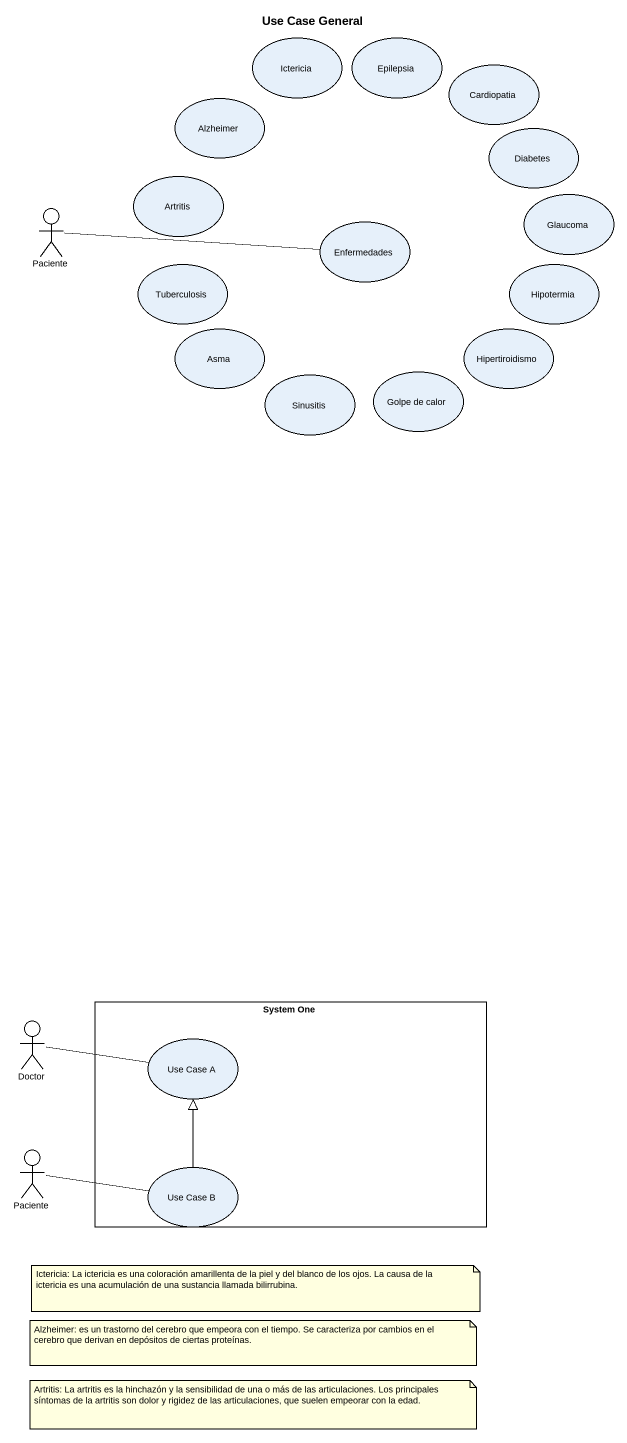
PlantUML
@startuml
title Use Case General
usecase Ictericia
usecase Epilepsia
usecase Cardiopatia
usecase Alzheimer
usecase Diabetes
actor Paciente
usecase Artritis
usecase Glaucoma
usecase Enfermedades
usecase Tuberculosis
usecase Hipotermia
usecase Asma
usecase Hipertiroidismo
usecase Sinusitis
usecase "Golpe de calor" as Golpe_de_calor
actor Doctor
rectangle "System One" as System_One {
  usecase "Use Case A" as Use_Case_A
  usecase "Use Case B" as Use_Case_B
}
actor "Paciente" as Paciente_2
Paciente -right- Enfermedades
Doctor -right- Use_Case_A
Paciente_2 -right- Use_Case_B
Use_Case_B -up-|> Use_Case_A
note as N1
  Ictericia: La ictericia es una coloración amarillenta de la piel y del blanco de los ojos. La causa de la ictericia es una acumulación de una sustancia llamada bilirrubina.
end note
note as N2
  Alzheimer: es un trastorno del cerebro que empeora con el tiempo. Se caracteriza por cambios en el cerebro que derivan en depósitos de ciertas proteínas.
end note
note as N3
  Artritis: La artritis es la hinchazón y la sensibilidad de una o más de las articulaciones. Los principales síntomas de la artritis son dolor y rigidez de las articulaciones, que suelen empeorar con la edad.
end note
@enduml
